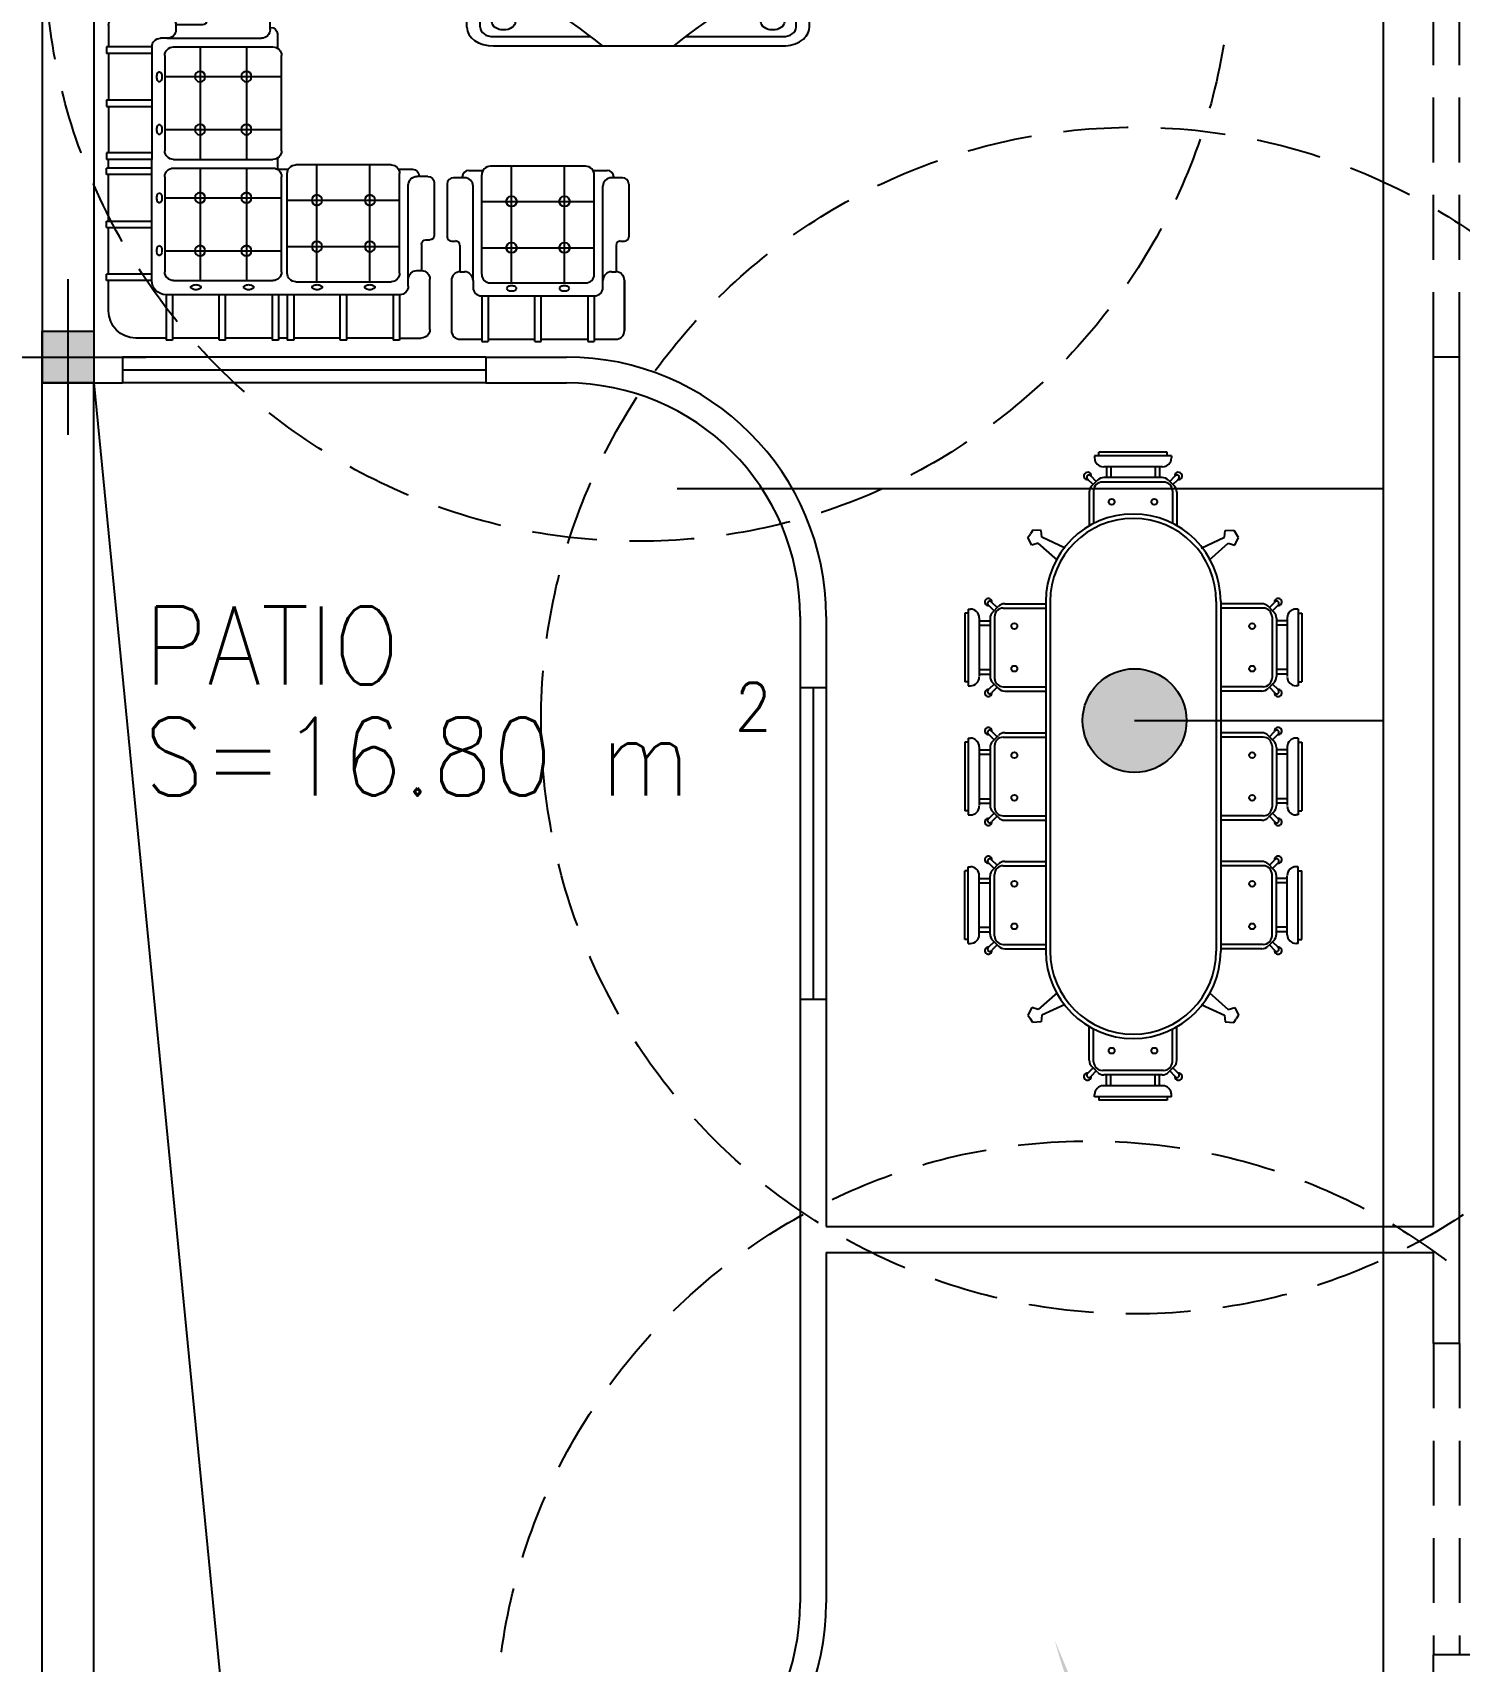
# Model space of a CAD drawing. Header units: millimetres. Extents: x 0 to 12169, y 6 to 10142.
# Drawn here: x 6723 to 7273, y 4748 to 5376 of the extents above; entities that cross this region are included whole.
import ezdxf

# ---------------------------------------------------------------- set-up
doc = ezdxf.new("R2010")
doc.units = ezdxf.units.MM
doc.header["$LTSCALE"] = 50
doc.header["$MEASUREMENT"] = 0
doc.linetypes.add('DASHED', pattern=[0.75, 0.5, -0.25])
for name, color, linetype in [('10', 10, 'Continuous'), ('2', 4, 'Continuous'), ('4', 136, 'Continuous'), ('5', 5, 'Continuous'), ('FUR', 30, 'Continuous'), ('TXT-1', 2, 'Continuous')]:
    doc.layers.add(name, color=color, linetype=linetype)
doc.styles.add('ROMANS', font='ROMANS.shx', dxfattribs={"width": 0.9})

# ---------------------------------------------------------------- blocks, each defined once
blk = doc.blocks.new('st')
at = {"layer": '2'}
h = blk.add_hatch(color=256, dxfattribs=at)
h.paths.add_polyline_path([(0, 10), (0, 0), (10, 0), (10, 10)])
h.paths.add_polyline_path([(-10, 10), (-10, 0), (0, 0), (0, 10)])
h.paths.add_polyline_path([(-10, 0), (-10, -10), (0, -10), (0, 0)])
h.paths.add_polyline_path([(0, 0), (0, -10), (10, -10), (10, 0)])
at = {"layer": '10'}
for p, q in [((0, 30), (0, -30)), ((-30, 0), (30, 0))]:
    blk.add_line(p, q, dxfattribs=at)
at = {"layer": '4'}
blk.add_lwpolyline([(-10, -10), (-10, 10), (10, 10), (10, -10)], close=True, dxfattribs=at)
blk = doc.blocks.new('DIN2')
at = {"layer": 'FUR'}
for p, q in [((0.8256, 1.5803), (1.1392, 1.5803)), ((0.8256, 1.5642), (0.8256, 1.5803)), ((1.1392, 1.5642), (1.1392, 1.5803)), ((1.7276, 1.5803), (1.414, 1.5803)), ((1.414, 1.5642), (1.414, 1.5803)), ((1.7276, 1.5642), (1.7276, 1.5803)), ((2.3183, 1.5803), (2.0047, 1.5803)), ((2.0047, 1.5642), (2.0047, 1.5803)), ((2.3183, 1.5642), (2.3183, 1.5803)), ((0.8067, 1.5642), (1.1581, 1.5642)), ((0.8067, 1.5642), (0.8067, 1.5542)), ((0.8467, 1.5142), (1.1159, 1.5142)), ((0.8607, 1.5142), (0.8607, 1.4642)), ((0.8807, 1.5142), (0.8807, 1.4642)), ((1.0841, 1.5142), (1.0841, 1.4642)), ((1.1041, 1.5142), (1.1041, 1.4642)), ((1.1581, 1.5642), (1.1581, 1.5542)), ((1.7465, 1.5642), (1.3951, 1.5642)), ((1.3951, 1.5642), (1.3951, 1.5542)), ((1.7065, 1.5142), (1.4374, 1.5142)), ((1.4491, 1.5142), (1.4491, 1.4642)), ((1.4691, 1.5142), (1.4691, 1.4642)), ((1.6725, 1.5142), (1.6725, 1.4642)), ((1.6925, 1.5142), (1.6925, 1.4642)), ((1.7465, 1.5642), (1.7465, 1.5542)), ((2.3372, 1.5642), (1.9858, 1.5642)), ((1.9858, 1.5642), (1.9858, 1.5542)), ((2.2972, 1.5142), (2.028, 1.5142)), ((2.0398, 1.5142), (2.0398, 1.4642)), ((2.0598, 1.5142), (2.0598, 1.4642)), ((2.2632, 1.5142), (2.2632, 1.4642)), ((2.2832, 1.5142), (2.2832, 1.4642)), ((2.3372, 1.5642), (2.3372, 1.5542)), ((0.8004, 1.4321), (0.7765, 1.456)), ((0.8145, 1.4463), (0.7906, 1.4702)), ((0.8207, 1.4525), (0.7941, 1.4259)), ((0.8424, 1.4442), (1.1224, 1.4442)), ((0.849, 1.4642), (1.1159, 1.4642)), ((1.1441, 1.4525), (1.1707, 1.4259)), ((1.1504, 1.4463), (1.1742, 1.4702)), ((1.1645, 1.4321), (1.1884, 1.456)), ((1.3887, 1.4321), (1.3649, 1.456)), ((1.4029, 1.4463), (1.379, 1.4702)), ((1.4091, 1.4525), (1.3825, 1.4259)), ((1.7108, 1.4442), (1.4308, 1.4442)), ((1.7042, 1.4642), (1.4374, 1.4642)), ((1.7325, 1.4525), (1.7591, 1.4259)), ((1.7387, 1.4463), (1.7626, 1.4702)), ((1.7529, 1.4321), (1.7768, 1.456)), ((1.9794, 1.4321), (1.9555, 1.456)), ((1.9935, 1.4463), (1.9697, 1.4702)), ((1.9998, 1.4525), (1.9732, 1.4259)), ((2.3015, 1.4442), (2.0215, 1.4442)), ((2.2949, 1.4642), (2.028, 1.4642)), ((2.3232, 1.4525), (2.3498, 1.4259)), ((2.3294, 1.4463), (2.3533, 1.4702)), ((2.3435, 1.4321), (2.3674, 1.456)), ((0.7824, 1.3976), (0.7824, 1.2093)), ((0.8024, 1.4042), (0.8024, 1.2093)), ((1.1624, 1.4042), (1.1624, 1.2093)), ((1.1824, 1.3976), (1.1824, 1.2093)), ((1.3708, 1.3976), (1.3708, 1.2093)), ((1.3908, 1.4042), (1.3908, 1.2093)), ((1.7508, 1.4042), (1.7508, 1.2093)), ((1.7708, 1.3976), (1.7708, 1.2093)), ((1.9615, 1.3976), (1.9615, 1.2093)), ((1.9815, 1.4042), (1.9815, 1.2093)), ((2.3415, 1.4042), (2.3415, 1.2093)), ((2.3615, 1.3976), (2.3615, 1.2093)), ((0.4452, 1.269), (0.4623, 1.2802)), ((0.4477, 1.23), (0.4452, 1.269)), ((0.4794, 1.2914), (0.4623, 1.2802)), ((0.5142, 1.2737), (0.4794, 1.2914)), ((0.5046, 1.2442), (0.5142, 1.2737)), ((2.6297, 1.2737), (2.6645, 1.2914)), ((2.6393, 1.2442), (2.6297, 1.2737)), ((2.6645, 1.2914), (2.6816, 1.2802)), ((2.6987, 1.269), (2.6816, 1.2802)), ((2.6962, 1.23), (2.6987, 1.269)), ((0.4786, 1.2271), (0.4477, 1.23)), ((0.528, 1.1204), (0.4786, 1.2271)), ((0.583, 1.1566), (0.5046, 1.2442)), ((2.372, 1.2093), (0.772, 1.2093)), ((2.5609, 1.1566), (2.6393, 1.2442)), ((2.6159, 1.1204), (2.6653, 1.2271)), ((2.6653, 1.2271), (2.6962, 1.23)), ((2.372, 1.1893), (0.772, 1.1893)), ((0.1055, 0.6348), (0.1055, 0.9862)), ((0.1055, 0.9862), (0.1155, 0.9862)), ((0.2234, 0.9784), (0.1995, 1.0023)), ((0.2375, 0.9925), (0.2136, 1.0164)), ((0.2172, 0.9722), (0.2437, 0.9988)), ((0.2655, 0.9905), (0.4153, 0.9905)), ((0.272, 1.0105), (0.4262, 1.0105)), ((2.8719, 1.0105), (2.7177, 1.0105)), ((2.8784, 0.9905), (2.7286, 0.9905)), ((2.9267, 0.9722), (2.9002, 0.9988)), ((2.9064, 0.9925), (2.9303, 1.0164)), ((2.9205, 0.9784), (2.9444, 1.0023)), ((3.0384, 0.9862), (3.0284, 0.9862)), ((3.0384, 0.6348), (3.0384, 0.9862)), ((0.0893, 0.6537), (0.0893, 0.9673)), ((0.1055, 0.9673), (0.0893, 0.9673)), ((0.1555, 0.6748), (0.1555, 0.9439)), ((0.1555, 0.9322), (0.2055, 0.9322)), ((0.1555, 0.9122), (0.2055, 0.9122)), ((0.2055, 0.677), (0.2055, 0.9439)), ((0.2255, 0.6705), (0.2255, 0.9505)), ((2.9184, 0.6705), (2.9184, 0.9505)), ((2.9384, 0.677), (2.9384, 0.9439)), ((2.9884, 0.9322), (2.9384, 0.9322)), ((2.9884, 0.9122), (2.9384, 0.9122)), ((2.9884, 0.6748), (2.9884, 0.9439)), ((3.0384, 0.9673), (3.0546, 0.9673)), ((3.0546, 0.6537), (3.0546, 0.9673)), ((0.1555, 0.7088), (0.2055, 0.7088)), ((0.1555, 0.6888), (0.2055, 0.6888)), ((2.9884, 0.7088), (2.9384, 0.7088)), ((2.9884, 0.6888), (2.9384, 0.6888)), ((0.1055, 0.6537), (0.0893, 0.6537)), ((0.1055, 0.6348), (0.1155, 0.6348)), ((0.2234, 0.6425), (0.1995, 0.6187)), ((0.2375, 0.6284), (0.2136, 0.6045)), ((0.2172, 0.6488), (0.2437, 0.6222)), ((0.2655, 0.6305), (0.4142, 0.6305)), ((0.272, 0.6105), (0.4249, 0.6105)), ((2.8719, 0.6105), (2.719, 0.6105)), ((2.8784, 0.6305), (2.7297, 0.6305)), ((2.9267, 0.6488), (2.9002, 0.6222)), ((2.9064, 0.6284), (2.9303, 0.6045)), ((2.9205, 0.6425), (2.9444, 0.6187)), ((3.0384, 0.6348), (3.0284, 0.6348)), ((3.0384, 0.6537), (3.0546, 0.6537)), ((0.528, 0.4982), (0.4786, 0.3916)), ((0.583, 0.4621), (0.5046, 0.3745)), ((2.5609, 0.4621), (2.6393, 0.3745)), ((2.6159, 0.4982), (2.6653, 0.3916)), ((0.4477, 0.3887), (0.4452, 0.3497)), ((0.4786, 0.3916), (0.4477, 0.3887)), ((0.5046, 0.3745), (0.5142, 0.3449)), ((2.372, 0.4293), (0.772, 0.4293)), ((2.372, 0.4093), (0.772, 0.4093)), ((0.7824, 0.221), (0.7824, 0.4093)), ((0.8024, 0.2145), (0.8024, 0.4093)), ((1.1624, 0.2145), (1.1624, 0.4093)), ((1.1824, 0.221), (1.1824, 0.4093)), ((1.3708, 0.221), (1.3708, 0.4093)), ((1.3908, 0.2145), (1.3908, 0.4093)), ((1.7508, 0.2145), (1.7508, 0.4093)), ((1.7708, 0.221), (1.7708, 0.4093)), ((1.9615, 0.221), (1.9615, 0.4093)), ((1.9815, 0.2145), (1.9815, 0.4093)), ((2.3415, 0.2145), (2.3415, 0.4093)), ((2.3615, 0.221), (2.3615, 0.4093)), ((2.6393, 0.3745), (2.6297, 0.3449)), ((2.6653, 0.3916), (2.6962, 0.3887)), ((2.6962, 0.3887), (2.6987, 0.3497)), ((0.4452, 0.3497), (0.4623, 0.3385)), ((0.4794, 0.3273), (0.4623, 0.3385)), ((0.5142, 0.3449), (0.4794, 0.3273)), ((2.6297, 0.3449), (2.6645, 0.3273)), ((2.6645, 0.3273), (2.6816, 0.3385)), ((2.6987, 0.3497), (2.6816, 0.3385)), ((0.8004, 0.1866), (0.7765, 0.1627)), ((0.8145, 0.1724), (0.7906, 0.1485)), ((0.8207, 0.1662), (0.7941, 0.1928)), ((0.8424, 0.1745), (1.1224, 0.1745)), ((0.849, 0.1545), (1.1159, 0.1545)), ((0.8607, 0.1045), (0.8607, 0.1545)), ((0.8807, 0.1045), (0.8807, 0.1545)), ((1.0841, 0.1045), (1.0841, 0.1545)), ((1.1041, 0.1045), (1.1041, 0.1545)), ((1.1441, 0.1662), (1.1707, 0.1928)), ((1.1504, 0.1724), (1.1742, 0.1485)), ((1.1645, 0.1866), (1.1884, 0.1627)), ((1.3887, 0.1866), (1.3649, 0.1627)), ((1.4029, 0.1724), (1.379, 0.1485)), ((1.4091, 0.1662), (1.3825, 0.1928)), ((1.7108, 0.1745), (1.4308, 0.1745)), ((1.7042, 0.1545), (1.4374, 0.1545)), ((1.4491, 0.1045), (1.4491, 0.1545)), ((1.4691, 0.1045), (1.4691, 0.1545)), ((1.6725, 0.1045), (1.6725, 0.1545)), ((1.6925, 0.1045), (1.6925, 0.1545)), ((1.7325, 0.1662), (1.7591, 0.1928)), ((1.7387, 0.1724), (1.7626, 0.1485)), ((1.7529, 0.1866), (1.7768, 0.1627)), ((1.9794, 0.1866), (1.9555, 0.1627)), ((1.9935, 0.1724), (1.9697, 0.1485)), ((1.9998, 0.1662), (1.9732, 0.1928)), ((2.3015, 0.1745), (2.0215, 0.1745)), ((2.2949, 0.1545), (2.028, 0.1545)), ((2.0398, 0.1045), (2.0398, 0.1545)), ((2.0598, 0.1045), (2.0598, 0.1545)), ((2.2632, 0.1045), (2.2632, 0.1545)), ((2.2832, 0.1045), (2.2832, 0.1545)), ((2.3232, 0.1662), (2.3498, 0.1928)), ((2.3294, 0.1724), (2.3533, 0.1485)), ((2.3435, 0.1866), (2.3674, 0.1627)), ((0.8467, 0.1045), (1.1159, 0.1045)), ((1.7065, 0.1045), (1.4374, 0.1045)), ((2.2972, 0.1045), (2.028, 0.1045)), ((0.8067, 0.0545), (0.8067, 0.0645)), ((0.8067, 0.0545), (1.1581, 0.0545)), ((0.8256, 0.0545), (0.8256, 0.0383)), ((0.8256, 0.0383), (1.1392, 0.0383)), ((1.1392, 0.0545), (1.1392, 0.0383)), ((1.1581, 0.0545), (1.1581, 0.0645)), ((1.3951, 0.0545), (1.3951, 0.0645)), ((1.7465, 0.0545), (1.3951, 0.0545)), ((1.414, 0.0545), (1.414, 0.0383)), ((1.7276, 0.0383), (1.414, 0.0383)), ((1.7276, 0.0545), (1.7276, 0.0383)), ((1.7465, 0.0545), (1.7465, 0.0645)), ((1.9858, 0.0545), (1.9858, 0.0645)), ((2.3372, 0.0545), (1.9858, 0.0545)), ((2.0047, 0.0545), (2.0047, 0.0383)), ((2.3183, 0.0383), (2.0047, 0.0383)), ((2.3183, 0.0545), (2.3183, 0.0383)), ((2.3372, 0.0545), (2.3372, 0.0645))]:
    blk.add_line(p, q, dxfattribs=at)
for centre in [(0.885, 1.3534), (1.0798, 1.3534), (1.4734, 1.3534), (1.6682, 1.3534), (2.0641, 1.3534), (2.2589, 1.3534), (0.3162, 0.9079), (2.8277, 0.9079), (0.3162, 0.7131), (2.8277, 0.7131), (0.885, 0.2652), (1.0798, 0.2652), (1.4734, 0.2652), (1.6682, 0.2652), (2.0641, 0.2652), (2.2589, 0.2652)]:
    blk.add_circle(centre, 0.0135, dxfattribs=at)
for centre, radius, start, end in [((0.8467, 1.5542), 0.04, 180, 270), ((1.1181, 1.5542), 0.04, 270, 0), ((1.4351, 1.5542), 0.04, 180, 270), ((1.7065, 1.5542), 0.04, 270, 0), ((2.0258, 1.5542), 0.04, 180, 270), ((2.2972, 1.5542), 0.04, 270, 0), ((0.7743, 1.4723), 0.0164, 352.50051, 277.46778), ((0.7811, 1.4656), 0.0106, 25.76662, 244.20167), ((0.8224, 1.3976), 0.04, 135, 180), ((0.8424, 1.4042), 0.04, 90, 180), ((0.849, 1.4242), 0.04, 90, 135), ((1.1159, 1.4242), 0.04, 45, 90), ((1.1224, 1.4042), 0.04, 0, 90), ((1.1424, 1.3976), 0.04, 0, 45), ((1.1905, 1.4723), 0.0164, 262.53222, 187.49949), ((1.1838, 1.4656), 0.0106, 295.79833, 154.23338), ((1.3627, 1.4723), 0.0164, 352.50051, 277.46778), ((1.3695, 1.4656), 0.0106, 25.76662, 244.20167), ((1.4108, 1.3976), 0.04, 135, 180), ((1.4308, 1.4042), 0.04, 90, 180), ((1.4374, 1.4242), 0.04, 90, 135), ((1.7042, 1.4242), 0.04, 45, 90), ((1.7108, 1.4042), 0.04, 0, 90), ((1.7308, 1.3976), 0.04, 0, 45), ((1.7789, 1.4723), 0.0164, 262.53222, 187.49949), ((1.7722, 1.4656), 0.0106, 295.79833, 154.23338), ((1.9534, 1.4723), 0.0164, 352.50051, 277.46778), ((1.9601, 1.4656), 0.0106, 25.76662, 244.20167), ((2.0015, 1.3976), 0.04, 135, 180), ((2.0215, 1.4042), 0.04, 90, 180), ((2.028, 1.4242), 0.04, 90, 135), ((2.2949, 1.4242), 0.04, 45, 90), ((2.3015, 1.4042), 0.04, 0, 90), ((2.3215, 1.3976), 0.04, 0, 45), ((2.3696, 1.4723), 0.0164, 262.53222, 187.49949), ((2.3628, 1.4656), 0.0106, 295.79833, 154.23338), ((0.772, 0.8093), 0.4, 90, 270), ((2.372, 0.8093), 0.4, 270.00001, 89.99999), ((0.772, 0.8093), 0.38, 90, 270), ((2.372, 0.8093), 0.38, 270.00001, 89.99999), ((0.1155, 0.9462), 0.04, 0, 90), ((0.1974, 1.0186), 0.0164, 352.53222, 277.49949), ((0.2041, 1.0118), 0.0106, 25.79833, 244.23338), ((0.2455, 0.9439), 0.04, 135, 180), ((0.2655, 0.9505), 0.04, 90, 180), ((0.272, 0.9705), 0.04, 90, 135), ((2.8719, 0.9705), 0.04, 45, 90), ((2.8784, 0.9505), 0.04, 0, 90), ((2.8984, 0.9439), 0.04, 0, 45), ((2.9465, 1.0186), 0.0164, 262.50051, 187.46778), ((2.9398, 1.0118), 0.0106, 295.76662, 154.20167), ((3.0284, 0.9462), 0.04, 90, 180), ((0.1155, 0.6748), 0.04, 270, 0), ((0.2455, 0.677), 0.04, 180, 225), ((2.8984, 0.677), 0.04, 315, 0), ((3.0284, 0.6748), 0.04, 180, 270), ((0.1974, 0.6024), 0.0164, 82.50051, 7.46778), ((0.2041, 0.6091), 0.0106, 115.76662, 334.20167), ((0.2655, 0.6705), 0.04, 180, 270), ((0.272, 0.6505), 0.04, 225, 270), ((2.8719, 0.6505), 0.04, 270, 315), ((2.8784, 0.6705), 0.04, 270, 0), ((2.9465, 0.6024), 0.0164, 172.53222, 97.49949), ((2.9398, 0.6091), 0.0106, 205.79833, 64.23338), ((0.7743, 0.1464), 0.0164, 82.53222, 7.49949), ((0.7811, 0.1531), 0.0106, 115.79833, 334.23338), ((0.8224, 0.221), 0.04, 180, 225), ((0.8424, 0.2145), 0.04, 180, 270), ((0.849, 0.1945), 0.04, 225, 270), ((1.1159, 0.1945), 0.04, 270, 315), ((1.1224, 0.2145), 0.04, 270, 360), ((1.1424, 0.221), 0.04, 315, 360), ((1.1905, 0.1464), 0.0164, 172.50051, 97.46778), ((1.1838, 0.1531), 0.0106, 205.76662, 64.20167), ((1.3627, 0.1464), 0.0164, 82.53222, 7.49949), ((1.3695, 0.1531), 0.0106, 115.79833, 334.23338), ((1.4108, 0.221), 0.04, 180, 225), ((1.4308, 0.2145), 0.04, 180, 270), ((1.4374, 0.1945), 0.04, 225, 270), ((1.7042, 0.1945), 0.04, 270, 315), ((1.7108, 0.2145), 0.04, 270, 360), ((1.7308, 0.221), 0.04, 315, 360), ((1.7789, 0.1464), 0.0164, 172.50051, 97.46778), ((1.7722, 0.1531), 0.0106, 205.76662, 64.20167), ((1.9534, 0.1464), 0.0164, 82.53222, 7.49949), ((1.9601, 0.1531), 0.0106, 115.79833, 334.23338), ((2.0015, 0.221), 0.04, 180, 225), ((2.0215, 0.2145), 0.04, 180, 270), ((2.028, 0.1945), 0.04, 225, 270), ((2.2949, 0.1945), 0.04, 270, 315), ((2.3015, 0.2145), 0.04, 270, 360), ((2.3215, 0.221), 0.04, 315, 360), ((2.3696, 0.1464), 0.0164, 172.50051, 97.46778), ((2.3628, 0.1531), 0.0106, 205.76662, 64.20167), ((0.8467, 0.0645), 0.04, 90, 180), ((1.1181, 0.0645), 0.04, 0, 90), ((1.4351, 0.0645), 0.04, 90, 180), ((1.7065, 0.0645), 0.04, 0, 90), ((2.0258, 0.0645), 0.04, 90, 180), ((2.2972, 0.0645), 0.04, 0, 90)]:
    blk.add_arc(centre, radius, start, end, dxfattribs=at)
blk = doc.blocks.new('TAB8')
at = {"layer": 'FUR', "ltscale": 100, "xscale": 74.59658627261493, "yscale": 74.59658627261493, "zscale": 74.59658627261493}
blk.add_blockref('DIN2', (-226.66, -47.35), dxfattribs=at)
blk = doc.blocks.new('MOBL1')
at = {"layer": 'FUR'}
for p, q in [((-26.17, 76.67), (-62.83, 76.67)), ((-54.71, 31.67), (-54.71, 76.67)), ((-34.29, 31.67), (-34.29, 76.67)), ((-79.5, 69.74), (-79.5, 49.5)), ((-72.83, 72.24), (-77, 72.24)), ((-73.67, 72.24), (-73.67, 72.52)), ((-71.17, 75.02), (-65.71, 75.02)), ((-66.17, 35), (-66.17, 73.33)), ((-23.29, 75.02), (-17.83, 75.02)), ((-22.83, 35), (-22.83, 73.33)), ((-12, 72.24), (-16.17, 72.24)), ((-15.33, 72.24), (-15.33, 72.52)), ((-15.33, 72.24), (-15.33, 72.24)), ((-9.5, 69.74), (-9.5, 49.5)), ((-69.5, 32.64), (-69.5, 68.91)), ((-66.17, 63.1), (-22.83, 63.1)), ((-19.5, 32.64), (-19.5, 68.91)), ((-77.83, 47.83), (-76.29, 47.83)), ((-74.63, 46.17), (-74.63, 35.97)), ((-66.17, 45.23), (-22.83, 45.23)), ((-14.37, 46.17), (-14.37, 35.97)), ((-12.71, 47.83), (-11.17, 47.83)), ((-77.83, 32.64), (-77.83, 13.33)), ((-74.5, 35.97), (-72.83, 35.97)), ((-69.5, 32.64), (-69.5, 30)), ((-62.83, 31.67), (-26.17, 31.67)), ((-19.5, 30), (-19.5, 32.64)), ((-16.17, 35.97), (-14.5, 35.97)), ((-11.17, 32.64), (-11.17, 13.33)), ((-11.17, 13.33), (-11.17, 32.64)), ((-66.17, 26.67), (-66.17, 9.17)), ((-66.17, 26.67), (-22.83, 26.67)), ((-63.67, 26.67), (-63.67, 9.17)), ((-45.75, 9.17), (-45.75, 26.67)), ((-43.25, 9.17), (-43.25, 26.67)), ((-25.33, 26.67), (-25.33, 9.17)), ((-22.83, 26.67), (-22.83, 9.17)), ((-74.5, 10), (-66.17, 10)), ((-66.17, 9.17), (-63.67, 9.17)), ((-63.67, 10), (-45.75, 10)), ((-45.75, 9.17), (-43.25, 9.17)), ((-43.25, 10), (-25.33, 10)), ((-25.33, 9.17), (-22.83, 9.17)), ((-22.83, 10), (-14.5, 10))]:
    blk.add_line(p, q, dxfattribs=at)
for centre in [(-54.71, 63.1), (-34.29, 63.1), (-54.71, 45.23), (-34.29, 45.23)]:
    blk.add_circle(centre, 2, dxfattribs=at)
for centre, radius, start, end in [((-62.83, 73.33), 3.33, 90, 180), ((-26.17, 73.33), 3.33, 0, 90), ((-77, 69.74), 2.5, 90, 180), ((-71.17, 72.52), 2.5, 90, 180), ((-72.83, 68.91), 3.33, 0, 90), ((-16.17, 68.91), 3.33, 90, 180), ((-17.83, 72.52), 2.5, 0, 90), ((-12, 69.74), 2.5, 0, 90), ((-77.83, 49.5), 1.67, 180, 270), ((-76.29, 46.17), 1.67, 0, 90), ((-12.71, 46.17), 1.67, 90, 180), ((-11.17, 49.5), 1.67, 270, 0), ((-74.5, 32.64), 3.33, 90, 180), ((-72.83, 32.64), 3.33, 0, 90), ((-62.83, 35), 3.33, 180, 270), ((-26.17, 35), 3.33, 270, 0), ((-16.17, 32.64), 3.33, 90, 180), ((-14.5, 32.64), 3.33, 0, 90), ((-66.17, 30), 3.33, 180, 270), ((-56.06, 29.58), 0.525, 140.76018, 180), ((-56.06, 29.58), 0.525, 180, 219.23982), ((-55.39, 29.03), 1.38, 116.89212, 140.76018), ((-55.39, 30.12), 1.38, 219.23982, 243.10788), ((-54.95, 28.16), 2.37, 101.86367, 116.89212), ((-54.95, 31), 2.37, 243.10788, 258.13633), ((-54.65, 26.76), 3.79, 90, 101.86367), ((-54.65, 32.39), 3.79, 258.13633, 270), ((-54.65, 26.76), 3.79, 78.13633, 90), ((-54.65, 32.39), 3.79, 270, 281.86367), ((-54.36, 28.16), 2.37, 63.10788, 78.13633), ((-54.36, 31), 2.37, 281.86367, 296.89212), ((-53.92, 29.03), 1.38, 39.23982, 63.10788), ((-53.92, 30.12), 1.38, 296.89212, 320.76018), ((-53.25, 29.58), 0.525, 0, 39.23982), ((-53.25, 29.58), 0.525, 320.76018, 0), ((-35.75, 29.58), 0.525, 140.76018, 180), ((-35.75, 29.58), 0.525, 180, 219.23982), ((-35.08, 29.03), 1.38, 116.89212, 140.76018), ((-35.08, 30.12), 1.38, 219.23982, 243.10788), ((-34.64, 28.16), 2.37, 101.86367, 116.89212), ((-34.64, 31), 2.37, 243.10788, 258.13633), ((-34.35, 26.76), 3.79, 90, 101.86367), ((-34.35, 32.39), 3.79, 258.13633, 270), ((-34.35, 26.76), 3.79, 78.13633, 90), ((-34.35, 32.39), 3.79, 270, 281.86367), ((-34.05, 28.16), 2.37, 63.10788, 78.13633), ((-34.05, 31), 2.37, 281.86367, 296.89212), ((-33.61, 29.03), 1.38, 39.23982, 63.10788), ((-33.61, 30.12), 1.38, 296.89212, 320.76018), ((-32.94, 29.58), 0.525, 0, 39.23982), ((-32.94, 29.58), 0.525, 320.76018, 360), ((-22.83, 30), 3.33, 270, 0), ((-74.5, 13.33), 3.33, 180, 270), ((-14.5, 13.33), 3.33, 270, 0)]:
    blk.add_arc(centre, radius, start, end, dxfattribs=at)
blk = doc.blocks.new('MOBL3')
at = {"layer": 'FUR', "ltscale": 100}
for p, q in [((-143.31, -42.64), (-143.31, -23.33)), ((-139.98, -20), (-131.64, -20)), ((-131.64, -36.67), (-131.64, -19.17)), ((-131.64, -19.17), (-129.14, -19.17)), ((-129.14, -36.67), (-129.14, -19.17)), ((-129.14, -20), (-111.23, -20)), ((-111.23, -19.17), (-111.23, -36.67)), ((-111.23, -19.17), (-108.73, -19.17)), ((-108.73, -19.17), (-108.73, -36.67)), ((-108.73, -20), (-90.81, -20)), ((-90.81, -36.67), (-90.81, -19.17)), ((-90.81, -19.17), (-88.31, -19.17)), ((-88.31, -36.67), (-88.31, -19.17)), ((-84.98, -20), (-88.31, -20)), ((-84.98, -36.67), (-84.98, -19.17)), ((-82.48, -19.17), (-84.98, -19.17)), ((-82.48, -36.67), (-82.48, -19.17)), ((-64.56, -20), (-82.48, -20)), ((-64.56, -19.17), (-64.56, -36.67)), ((-62.06, -19.17), (-64.56, -19.17)), ((-62.06, -19.17), (-62.06, -36.67)), ((-44.14, -20), (-62.06, -20)), ((-44.14, -36.67), (-44.14, -19.17)), ((-41.64, -19.17), (-44.14, -19.17)), ((-41.64, -36.67), (-41.64, -19.17)), ((-29.98, -20), (-41.64, -20)), ((-19.5, -42.14), (-19.5, -30.48)), ((-131.64, -36.67), (-88.31, -36.67)), ((-41.64, -36.67), (-88.31, -36.67)), ((-134.98, -42.64), (-134.98, -40)), ((-134.98, -42.64), (-134.98, -78.91)), ((-128.31, -41.67), (-91.64, -41.67)), ((-120.19, -41.67), (-120.19, -86.67)), ((-99.77, -41.67), (-99.77, -86.67)), ((-81.64, -41.67), (-44.98, -41.67)), ((-73.52, -41.67), (-73.52, -86.67)), ((-53.1, -41.67), (-53.1, -86.67)), ((-36.17, -85.48), (-36.17, -42.14)), ((-36.17, -42.14), (-18.67, -42.14)), ((-18.67, -44.64), (-18.67, -42.14)), ((-140.1, -56.17), (-140.1, -45.97)), ((-139.98, -45.97), (-138.31, -45.97)), ((-131.64, -45), (-131.64, -83.33)), ((-88.31, -45), (-88.31, -83.33)), ((-84.98, -45), (-84.98, -83.33)), ((-41.64, -45), (-41.64, -83.33)), ((-36.17, -44.64), (-18.67, -44.64)), ((-19.5, -62.56), (-19.5, -44.64)), ((-131.64, -55.23), (-88.31, -55.23)), ((-84.98, -55.23), (-41.64, -55.23)), ((-144.98, -79.74), (-144.98, -59.5)), ((-143.31, -57.83), (-141.77, -57.83)), ((-18.67, -62.56), (-36.17, -62.56)), ((-18.67, -65.06), (-18.67, -62.56)), ((-18.67, -65.06), (-36.17, -65.06)), ((-19.5, -82.98), (-19.5, -65.06)), ((-131.64, -73.1), (-88.31, -73.1)), ((-84.98, -73.1), (-41.64, -73.1)), ((-138.31, -82.24), (-142.48, -82.24)), ((-139.14, -82.24), (-139.14, -82.52)), ((-136.64, -85.02), (-131.19, -85.02)), ((-91.64, -86.67), (-128.31, -86.67)), ((-88.77, -85.02), (-84.52, -85.02)), ((-84.52, -85.02), (-84.52, -89.27)), ((-44.98, -86.67), (-81.64, -86.67)), ((-36.17, -82.98), (-18.67, -82.98)), ((-36.17, -85.48), (-18.67, -85.48)), ((-36.17, -132.14), (-36.17, -85.48)), ((-19.5, -88.81), (-19.5, -85.48)), ((-18.67, -85.48), (-18.67, -82.98)), ((-86.17, -128.81), (-86.17, -92.14)), ((-44.5, -88.81), (-82.83, -88.81)), ((-72.6, -88.81), (-72.6, -132.14)), ((-54.73, -88.81), (-54.73, -132.14)), ((-41.17, -92.14), (-41.17, -128.81)), ((-36.17, -88.81), (-18.67, -88.81)), ((-36.17, -91.31), (-18.67, -91.31)), ((-19.5, -109.23), (-19.5, -91.31)), ((-18.67, -91.31), (-18.67, -88.81)), ((-41.17, -100.27), (-86.17, -100.27)), ((-18.67, -109.23), (-36.17, -109.23)), ((-18.67, -111.73), (-36.17, -111.73)), ((-19.5, -129.64), (-19.5, -111.73)), ((-18.67, -111.73), (-18.67, -109.23)), ((-41.17, -120.69), (-86.17, -120.69)), ((-84.52, -131.69), (-84.52, -137.14)), ((-36.17, -129.64), (-18.67, -129.64)), ((-18.67, -132.14), (-18.67, -129.64)), ((-44.5, -132.14), (-82.83, -132.14)), ((-42.14, -135.48), (-78.41, -135.48)), ((-39.5, -135.48), (-42.14, -135.48)), ((-36.17, -132.14), (-18.67, -132.14)), ((-19.5, -132.14), (-19.5, -140.48)), ((-81.74, -139.64), (-82.02, -139.64)), ((-81.74, -142.98), (-81.74, -138.81)), ((-81.74, -139.64), (-81.74, -139.64)), ((-57.33, -142.27), (-57.33, -143.81)), ((-55.67, -140.6), (-45.47, -140.6)), ((-45.47, -138.81), (-45.47, -140.48)), ((-22.83, -143.81), (-42.14, -143.81)), ((-79.24, -145.48), (-59, -145.48))]:
    blk.add_line(p, q, dxfattribs=at)
for centre in [(-120.19, -55.23), (-99.77, -55.23), (-73.52, -55.23), (-53.1, -55.23), (-120.19, -73.1), (-99.77, -73.1), (-73.52, -73.1), (-53.1, -73.1), (-72.6, -100.27), (-54.73, -100.27), (-72.6, -120.69), (-54.73, -120.69)]:
    blk.add_circle(centre, 2, dxfattribs=at)
for centre, radius, start, end in [((-139.98, -23.33), 3.33, 90, 180), ((-29.98, -30.48), 10.48, 360, 90), ((-131.64, -40), 3.33, 90, 180), ((-41.64, -42.14), 5.48, 360, 90), ((-139.98, -42.64), 3.33, 180, 270), ((-138.31, -42.64), 3.33, 270, 0), ((-128.31, -45), 3.33, 90, 180), ((-121.53, -39.58), 0.525, 140.76018, 180), ((-121.53, -39.58), 0.525, 180, 219.23982), ((-120.87, -40.12), 1.38, 116.89212, 140.76018), ((-120.87, -39.03), 1.38, 219.23982, 243.10788), ((-120.42, -41), 2.37, 101.86367, 116.89212), ((-120.42, -38.16), 2.37, 243.10788, 258.13633), ((-120.13, -42.39), 3.79, 90, 101.86367), ((-120.13, -36.76), 3.79, 258.13633, 270), ((-120.13, -42.39), 3.79, 78.13633, 90), ((-120.13, -36.76), 3.79, 270, 281.86367), ((-119.84, -41), 2.37, 63.10788, 78.13633), ((-119.84, -38.16), 2.37, 281.86367, 296.89212), ((-119.39, -40.12), 1.38, 39.23982, 63.10788), ((-119.39, -39.03), 1.38, 296.89212, 320.76018), ((-118.73, -39.58), 0.525, 360, 39.23982), ((-118.73, -39.58), 0.525, 320.76018, 0), ((-101.23, -39.58), 0.525, 140.76018, 180), ((-101.23, -39.58), 0.525, 180, 219.23982), ((-100.56, -40.12), 1.38, 116.89212, 140.76018), ((-100.56, -39.03), 1.38, 219.23982, 243.10788), ((-100.12, -41), 2.37, 101.86367, 116.89212), ((-100.12, -38.16), 2.37, 243.10788, 258.13633), ((-99.82, -42.39), 3.79, 90, 101.86367), ((-99.82, -36.76), 3.79, 258.13633, 270), ((-99.82, -42.39), 3.79, 78.13633, 90), ((-99.82, -36.76), 3.79, 270, 281.86367), ((-99.53, -41), 2.37, 63.10788, 78.13633), ((-99.53, -38.16), 2.37, 281.86367, 296.89212), ((-99.09, -40.12), 1.38, 39.23982, 63.10788), ((-99.09, -39.03), 1.38, 296.89212, 320.76018), ((-98.42, -39.58), 0.525, 0, 39.23982), ((-98.42, -39.58), 0.525, 320.76018, 360), ((-91.64, -45), 3.33, 0, 90), ((-81.64, -45), 3.33, 90, 180), ((-74.87, -39.58), 0.525, 140.76018, 180), ((-74.87, -39.58), 0.525, 180, 219.23982), ((-74.2, -40.12), 1.38, 116.89212, 140.76018), ((-74.2, -39.03), 1.38, 219.23982, 243.10788), ((-73.76, -41), 2.37, 101.86367, 116.89212), ((-73.76, -38.16), 2.37, 243.10788, 258.13633), ((-73.46, -42.39), 3.79, 90, 101.86367), ((-73.46, -36.76), 3.79, 258.13633, 270), ((-73.46, -42.39), 3.79, 78.13633, 90), ((-73.46, -36.76), 3.79, 270, 281.86367), ((-73.17, -41), 2.37, 63.10788, 78.13633), ((-73.17, -38.16), 2.37, 281.86367, 296.89212), ((-72.73, -40.12), 1.38, 39.23982, 63.10788), ((-72.73, -39.03), 1.38, 296.89212, 320.76018), ((-72.06, -39.58), 0.525, 360, 39.23982), ((-72.06, -39.58), 0.525, 320.76018, 360), ((-54.56, -39.58), 0.525, 140.76018, 180), ((-54.56, -39.58), 0.525, 180, 219.23982), ((-53.89, -40.12), 1.38, 116.89212, 140.76018), ((-53.89, -39.03), 1.38, 219.23982, 243.10788), ((-53.45, -41), 2.37, 101.86367, 116.89212), ((-53.45, -38.16), 2.37, 243.10788, 258.13633), ((-53.16, -42.39), 3.79, 90, 101.86367), ((-53.16, -36.76), 3.79, 258.13633, 270), ((-53.16, -42.39), 3.79, 78.13633, 90), ((-53.16, -36.76), 3.79, 270, 281.86367), ((-52.86, -41), 2.37, 63.10788, 78.13633), ((-52.86, -38.16), 2.37, 281.86367, 296.89212), ((-52.42, -40.12), 1.38, 39.23982, 63.10788), ((-52.42, -39.03), 1.38, 296.89212, 320.76018), ((-51.75, -39.58), 0.525, 360, 39.23982), ((-51.75, -39.58), 0.525, 320.76018, 0), ((-44.98, -45), 3.33, 0, 90), ((-141.77, -56.17), 1.67, 270, 0), ((-36.26, -53.66), 3.79, 168.13633, 180), ((-36.26, -53.66), 3.79, 180, 191.86367), ((-37.66, -53.36), 2.37, 153.10788, 168.13633), ((-37.66, -53.95), 2.37, 191.86367, 206.89212), ((-38.53, -52.92), 1.38, 129.23982, 153.10788), ((-38.53, -54.39), 1.38, 206.89212, 230.76018), ((-39.08, -52.25), 0.525, 90, 129.23982), ((-39.08, -55.06), 0.525, 230.76018, 270), ((-39.08, -52.25), 0.525, 50.76018, 90), ((-39.08, -55.06), 0.525, 270, 309.23982), ((-39.62, -52.92), 1.38, 26.89212, 50.76018), ((-39.62, -54.39), 1.38, 309.23982, 333.10788), ((-40.5, -53.36), 2.37, 11.86367, 26.89212), ((-40.5, -53.95), 2.37, 333.10788, 348.13633), ((-41.89, -53.66), 3.79, 0, 11.86367), ((-41.89, -53.66), 3.79, 348.13633, 0), ((-143.31, -59.5), 1.67, 90, 180), ((-36.26, -73.96), 3.79, 168.13633, 180), ((-36.26, -73.96), 3.79, 180, 191.86367), ((-37.66, -73.67), 2.37, 153.10788, 168.13633), ((-37.66, -74.26), 2.37, 191.86367, 206.89212), ((-38.53, -73.23), 1.38, 129.23982, 153.10788), ((-39.08, -72.56), 0.525, 90, 129.23982), ((-39.08, -72.56), 0.525, 50.76018, 90), ((-39.62, -73.23), 1.38, 26.89212, 50.76018), ((-40.5, -73.67), 2.37, 11.86367, 26.89212), ((-40.5, -74.26), 2.37, 333.10788, 348.13633), ((-41.89, -73.96), 3.79, 0, 11.86367), ((-41.89, -73.96), 3.79, 348.13633, 0), ((-142.48, -79.74), 2.5, 180, 270), ((-138.31, -78.91), 3.33, 270, 0), ((-38.53, -74.7), 1.38, 206.89212, 230.76018), ((-39.08, -75.37), 0.525, 230.76018, 270), ((-39.08, -75.37), 0.525, 270, 309.23982), ((-39.62, -74.7), 1.38, 309.23982, 333.10788), ((-136.64, -82.52), 2.5, 180, 270), ((-128.31, -83.33), 3.33, 180, 270), ((-91.64, -83.33), 3.33, 270, 0), ((-81.64, -83.33), 3.33, 180, 270), ((-44.98, -83.33), 3.33, 270, 0), ((-82.83, -92.14), 3.33, 90, 180), ((-44.5, -92.14), 3.33, 0, 90), ((-36.26, -100.32), 3.79, 168.13633, 180), ((-36.26, -100.32), 3.79, 180, 191.86367), ((-37.66, -100.03), 2.37, 153.10788, 168.13633), ((-38.53, -99.59), 1.38, 129.23982, 153.10788), ((-39.08, -98.92), 0.525, 90, 129.23982), ((-39.08, -98.92), 0.525, 50.76018, 90), ((-39.62, -99.59), 1.38, 26.89212, 50.76018), ((-40.5, -100.03), 2.37, 11.86367, 26.89212), ((-41.89, -100.32), 3.79, 0, 11.86367), ((-41.89, -100.32), 3.79, 348.13633, 0), ((-37.66, -100.62), 2.37, 191.86367, 206.89212), ((-38.53, -101.06), 1.38, 206.89212, 230.76018), ((-39.08, -101.73), 0.525, 230.76018, 270), ((-39.08, -101.73), 0.525, 270, 309.23982), ((-39.62, -101.06), 1.38, 309.23982, 333.10788), ((-40.5, -100.62), 2.37, 333.10788, 348.13633), ((-38.53, -119.89), 1.38, 129.23982, 153.10788), ((-39.08, -119.23), 0.525, 90, 129.23982), ((-39.08, -119.23), 0.525, 50.76018, 90), ((-39.62, -119.89), 1.38, 26.89212, 50.76018), ((-36.26, -120.63), 3.79, 168.13633, 180), ((-36.26, -120.63), 3.79, 180, 191.86367), ((-37.66, -120.34), 2.37, 153.10788, 168.13633), ((-37.66, -120.92), 2.37, 191.86367, 206.89212), ((-38.53, -121.37), 1.38, 206.89212, 230.76018), ((-39.08, -122.03), 0.525, 230.76018, 270), ((-39.08, -122.03), 0.525, 270, 309.23982), ((-39.62, -121.37), 1.38, 309.23982, 333.10788), ((-40.5, -120.34), 2.37, 11.86367, 26.89212), ((-40.5, -120.92), 2.37, 333.10788, 348.13633), ((-41.89, -120.63), 3.79, 0, 11.86367), ((-41.89, -120.63), 3.79, 348.13633, 0), ((-82.83, -128.81), 3.33, 180, 270), ((-44.5, -128.81), 3.33, 270, 0), ((-82.02, -137.14), 2.5, 180, 270), ((-78.41, -138.81), 3.33, 90, 180), ((-42.14, -138.81), 3.33, 90, 180), ((-39.5, -132.14), 3.33, 270, 0), ((-79.24, -142.98), 2.5, 180, 270), ((-59, -143.81), 1.67, 270, 0), ((-55.67, -142.27), 1.67, 90, 180), ((-42.14, -140.48), 3.33, 180, 270), ((-22.83, -140.48), 3.33, 270, 360)]:
    blk.add_arc(centre, radius, start, end, dxfattribs=at)
blk = doc.blocks.new('TAB3')
at = {"layer": 'FUR'}
for p, q in [((-20.37, 43.97), (20.37, 43.97)), ((-20.37, 40.57), (-6.55, 40.57)), ((6.55, 40.57), (20.37, 40.57)), ((-25.17, 37.17), (-25.17, -37.17)), ((-22.77, 37.17), (-22.77, 12.13)), ((22.77, 12.13), (22.77, 37.17)), ((25.17, 37.17), (25.17, 6.04)), ((25.17, -37.17), (25.17, 6.04)), ((-22.77, -12.13), (-22.77, -37.17)), ((22.77, -37.17), (22.77, -12.13)), ((-20.37, -40.57), (-6.55, -40.57)), ((6.55, -40.57), (20.37, -40.57)), ((-20.37, -43.97), (20.37, -43.97))]:
    blk.add_line(p, q, dxfattribs=at)
for centre, major_axis, start_param, end_param in [((-81.5, 102.85), (0, 123.09), 3.846914, 4.213629), ((-20.37, 37.17), (0, 6.8), 0, 1.570796), ((81.5, 102.85), (0, 123.09), 2.069556, 2.436271), ((20.37, 37.17), (0, 6.8), 4.712389, 6.283185), ((-20.37, 37.17), (0, 3.4), 0, 1.570796), ((20.37, 37.17), (0, 3.4), 4.712389, 6.283185), ((-81.5, -102.85), (0, 123.09), 5.211149, 5.577864), ((81.5, -102.85), (0, 123.09), 0.705322, 1.072037), ((-20.37, -37.17), (0, 6.8), 1.570796, 3.141593), ((-20.37, -37.17), (0, 3.4), 1.570796, 3.141593), ((20.37, -37.17), (0, 6.8), 3.141593, 4.712389), ((20.37, -37.17), (0, 3.4), 3.141593, 4.712389)]:
    blk.add_ellipse(centre, major_axis=major_axis, ratio=0.705882, start_param=start_param, end_param=end_param, dxfattribs=at)
for centre, major_axis in [((-18.94, 34.55), (0, 3.01)), ((18.94, 34.55), (0, 3.01)), ((0, 0), (0, 10.8)), ((0, 0), (0, 7.4)), ((-18.94, -34.55), (0, 3.01)), ((18.94, -34.55), (0, 3.01))]:
    blk.add_ellipse(centre, major_axis=major_axis, ratio=0.705882, dxfattribs=at)

msp = doc.modelspace()

# ---------------------------------------------------------------- hatches: boundary and pattern name
at = {"ltscale": 50, "true_color": 0xcd2027}
h = msp.add_hatch(color=242, dxfattribs=at)
h.dxf.hatch_style = 1
h.paths.add_polyline_path([(4998.84242, 4421.12571, 1), (5038.84242, 4421.12571, 1)])
h.paths.add_polyline_path([(5379.50402, 4127.36899, 1), (5419.50402, 4127.36899, 1)])
h.paths.add_polyline_path([(5570.40283, 4508.28342, 1), (5530.40283, 4508.28342, 1)])
h.paths.add_polyline_path([(5179.53388, 4702.31544, 1), (5139.53388, 4702.31544, 1)])
h.paths.add_polyline_path([(5148.2196, 5157.49226, 1), (5188.2196, 5157.49226, 1)])
h.paths.add_polyline_path([(4991.77764, 5400.70459, 1), (4951.77764, 5400.70459, 1)])
h.paths.add_polyline_path([(5558.81123, 5673.43046, 1), (5598.81123, 5673.43046, 1)])
h.paths.add_polyline_path([(5255.42228, 5673.43046), (5275.42228, 5673.43046), (5295.42228, 5673.43046, 1)])
h.paths.add_polyline_path([(5295.42228, 5673.43046), (5275.42228, 5673.43046), (5275.42228, 5653.43046, 0.414213562)])
h.paths.add_polyline_path([(5275.42228, 5673.43046), (5255.42228, 5673.43046, 0.414213562), (5275.42228, 5653.43046)])
h.paths.add_polyline_path([(7393.88366, 4127.81437, 1), (7353.88366, 4127.81437, 1)])
h.paths.add_polyline_path([(6971.32951, 4432.63731, 1), (7011.32951, 4432.63731, 1)])
h.paths.add_polyline_path([(7514.97349, 4517.1946, 1), (7554.97349, 4517.1946, 1)])
edge = h.paths.add_edge_path(flags=17)
edge.add_ellipse((7238.46196, 4822.67647), major_axis=(0, 184.63852), ratio=0.705882353, start_angle=118.57682094, end_angle=130.57554699, ccw=False)
edge.add_line((7124.00651, 4734.3571), (7115.89493, 4734.3571))
edge.add_arc((7130.0379, 4720.2158), 20, 135.00336729, 180)
edge.add_arc((7130.0379, 4720.2158), 20, 180, 298.13078007)
h.paths.add_polyline_path([(7115.89493, 4734.3571), (7144.18086, 4734.3571, 0.41424799)])
h.paths.add_polyline_path([(7144.18086, 4734.3571), (7115.89493, 4734.3571, 0.198897094), (7110.0379, 4720.2158, 0.566526317), (7139.46761, 4702.57833, 0.276710119), (7150.0379, 4720.2158, 0.198897094)])
h.paths.add_polyline_path([(7167.53968, 5110.81179, 1), (7127.53968, 5110.81179, 1)])
h.paths.add_polyline_path([(6936.31237, 5408.48039, 1), (6976.31237, 5408.48039, 1)])
edge = h.paths.add_edge_path(flags=0)
edge.add_ellipse((6956.31237, 5408.48039), major_axis=(-16.2063, 0), ratio=0.705882353, start_angle=0, end_angle=360)
edge = h.paths.add_edge_path(flags=0)
edge.add_ellipse((6956.31237, 5408.48039), major_axis=(-11.1063, 0), ratio=0.705882353, start_angle=0, end_angle=360)
edge = h.paths.add_edge_path(flags=16)
edge.add_ellipse((6956.31237, 5408.48039), major_axis=(-16.2063, 0), ratio=0.705882353, start_angle=0, end_angle=360)
edge.add_line((6972.51867, 5408.48039), (6967.41867, 5408.48039))
edge.add_ellipse((6956.31237, 5408.48039), major_axis=(-11.1063, 0), ratio=0.705882353, start_angle=0, end_angle=360)
edge.add_line((6967.41867, 5408.48039), (6972.51867, 5408.48039))
h.paths.add_polyline_path([(7251.16632, 5676.07186, 0.004276898), (7251.16924, 5675.72973), (7291.16339, 5675.72973, 0.004276898), (7291.16632, 5676.07186, 1)])
h.paths.add_polyline_path([(7291.16339, 5675.72973), (7251.16924, 5675.72973, 0.983037193)])
h = msp.add_hatch(color=242, dxfattribs=at)
h.dxf.hatch_style = 1
edge = h.paths.add_edge_path()
edge.add_ellipse((6956.31237, 5408.48039), major_axis=(-16.2063, 0), ratio=0.705882353, start_angle=0, end_angle=360)
edge.add_line((6972.51867, 5408.48039), (6967.41867, 5408.48039))
edge.add_ellipse((6956.31237, 5408.48039), major_axis=(-11.1063, 0), ratio=0.705882353, start_angle=0, end_angle=360)
edge.add_line((6967.41867, 5408.48039), (6972.51867, 5408.48039))
edge = h.paths.add_edge_path()
edge.add_ellipse((7238.46196, 4822.67647), major_axis=(0, 184.63852), ratio=0.705882353, start_angle=118.57682094, end_angle=130.57554699, ccw=False)
edge.add_line((7124.00651, 4734.3571), (7115.89493, 4734.3571))
edge.add_arc((7130.0379, 4720.2158), 20, 135.00336729, 180)
edge.add_arc((7130.0379, 4720.2158), 20, 180, 298.13078007)
h.paths.add_polyline_path([(7565.65111, 5693.0363, 0.047067453), (7562.23751, 5694.60567), (7556.22046, 5694.60567), (7556.22046, 5685.16884), (7565.65111, 5685.16884)])
h.paths.add_polyline_path([(7556.21314, 5685.1677), (7546.78249, 5685.1677), (7546.78249, 5675.73087), (7556.21314, 5675.73087)])
h.paths.add_polyline_path([(7556.21314, 5695.72114, 0.091755832), (7549.01975, 5694.60681), (7556.21314, 5694.60681)])
h.paths.add_polyline_path([(7556.22046, 5695.72092), (7556.22046, 5694.60681), (7562.23426, 5694.60681, 0.076903765)])

# ---------------------------------------------------------------- linework, layer by layer
for p, q in [((6726.68759, 5870.88849), (6726.68759, 5240.88849)), ((6746.68759, 5850.88849), (6746.68759, 5250.88849)), ((6746.68759, 5250.88849), (6757.68759, 5250.88849)), ((6757.68759, 5250.88849), (6757.68759, 5240.88849)), ((6897.68759, 5250.88849), (6928.68759, 5250.88849)), ((6897.68759, 5250.88849), (6897.68759, 5240.88849)), ((7262.68759, 4915.88849), (7262.68759, 5250.88849)), ((7272.68759, 5250.88849), (7262.68759, 5250.88849)), ((7272.68759, 4870.88849), (7272.68759, 5250.88849)), ((6726.68759, 5240.88849), (6757.68759, 5240.88849)), ((6897.68759, 5240.88849), (6928.68759, 5240.88849)), ((7018.68759, 5150.88849), (7018.68759, 5123.38849)), ((7028.68759, 5150.88849), (7028.68759, 5123.38849)), ((7028.68759, 5123.38849), (7018.68759, 5123.38849)), ((7018.68759, 5003.38849), (7018.68759, 4770.88849)), ((7028.68759, 5003.38849), (7018.68759, 5003.38849)), ((7028.68759, 5003.38849), (7028.68759, 4915.88849)), ((7028.68759, 4915.88849), (7262.68759, 4915.88849)), ((7028.68759, 4905.88849), (7028.68759, 4770.88849)), ((7028.68759, 4905.88849), (7262.68759, 4905.88849)), ((7262.68759, 4870.88849), (7262.68759, 4905.88849)), ((7272.68759, 4870.88849), (7262.68759, 4870.88849)), ((7616.68759, 4750.88849), (7262.68759, 4750.88849)), ((7262.68759, 4500.88849), (7262.68759, 4750.88849))]:
    msp.add_line(p, q)
at = {"color": 242, "ltscale": 50, "true_color": 0xcd2027}
for p, q in [((7243.45737, 4127.81437), (7243.45737, 5675.72973)), ((6971.33297, 5200.20538), (7243.45737, 5200.20538)), ((7147.53968, 5110.81179), (7243.45737, 5110.81179))]:
    msp.add_line(p, q, dxfattribs=at)
at = {"color": 242, "linetype": 'DASHED', "true_color": 0xcd2027}
for centre in [(6956.31237, 5408.48039, -213.65192), (7147.53968, 5110.81179), (7130.0379, 4720.2158, -213.65192)]:
    msp.add_circle(centre, 228.6, dxfattribs=at)
at = {"color": 242, "ltscale": 50, "true_color": 0xcd2027}
msp.add_circle((7147.53968, 5110.81179), 20, dxfattribs=at)
for centre, radius, start, end in [((6928.68759, 5150.88849), 100, 0, 90), ((6928.68759, 5150.88849), 90, 0, 90), ((6928.68759, 4770.88849), 100, 270, 0), ((6928.68759, 4770.88849), 90, 270, 0)]:
    msp.add_arc(centre, radius, start, end)
at = {"layer": '10'}
msp.add_line((6746.68759, 5240.88849), (6796.4168, 4730.19222), dxfattribs=at)
at = {"layer": '2', "linetype": 'DASHED'}
for p, q in [((7262.68759, 5250.88849), (7262.68759, 5480.88849)), ((7272.68759, 5250.88849), (7272.68759, 5480.88849)), ((7262.68759, 4870.88849), (7262.68759, 4750.88849)), ((7272.68759, 4870.88849), (7272.68759, 4750.88849))]:
    msp.add_line(p, q, dxfattribs=at)
at = {"layer": '2'}
for p, q in [((6897.68759, 5250.88849), (6757.68759, 5250.88849)), ((6726.68759, 4680.88849), (6726.68759, 5240.88849)), ((6746.68759, 4680.88849), (6746.68759, 5240.88849)), ((6897.68759, 5245.88849), (6757.68759, 5245.88849)), ((6897.68759, 5240.88849), (6757.68759, 5240.88849)), ((7018.68759, 5123.38849), (7018.68759, 5003.38849)), ((7023.68759, 5123.38849), (7023.68759, 5003.38849)), ((7028.68759, 5123.38849), (7028.68759, 5003.38849))]:
    msp.add_line(p, q, dxfattribs=at)

# ---------------------------------------------------------------- block references
at = {"layer": '5'}
msp.add_blockref('st', (6736.68759, 5250.88849), dxfattribs=at)
at = {"layer": 'FUR'}
for name, p, xscale, yscale, zscale, rotation in [('TAB3', (6956.31237, 5408.48039, -213.65192), 1.5, 1.5, 1.5, 90), ('TAB8', (7161.74329, 5212.84345), 1.128639779724836, 1.128639779724836, 1.128639779724836, 89.99999999998114)]:
    msp.add_blockref(name, p, dxfattribs=dict(at, xscale=xscale, yscale=yscale, zscale=zscale, rotation=rotation))
at = {"layer": 'FUR', "xscale": -1, "rotation": 90}
msp.add_blockref('MOBL3', (6732.31149, 5238.71726), dxfattribs=at)
at = {"layer": 'FUR'}
msp.add_blockref('MOBL1', (6962.23527, 5247.74928), dxfattribs=at)

# ---------------------------------------------------------------- texts
at = {"layer": 'TXT-1', "style": 'ROMANS', "width": 0.9}
for s, height, p in [('PATIO', 30, (6765.97875, 5124.73954)), ('2', 18.45, (6993.54122, 5106.96404)), ('S=16.80 m', 30, (6765.97875, 5081.95082))]:
    msp.add_text(s, height=height, dxfattribs=at).set_placement(p)

doc.saveas('drawing.dxf')
